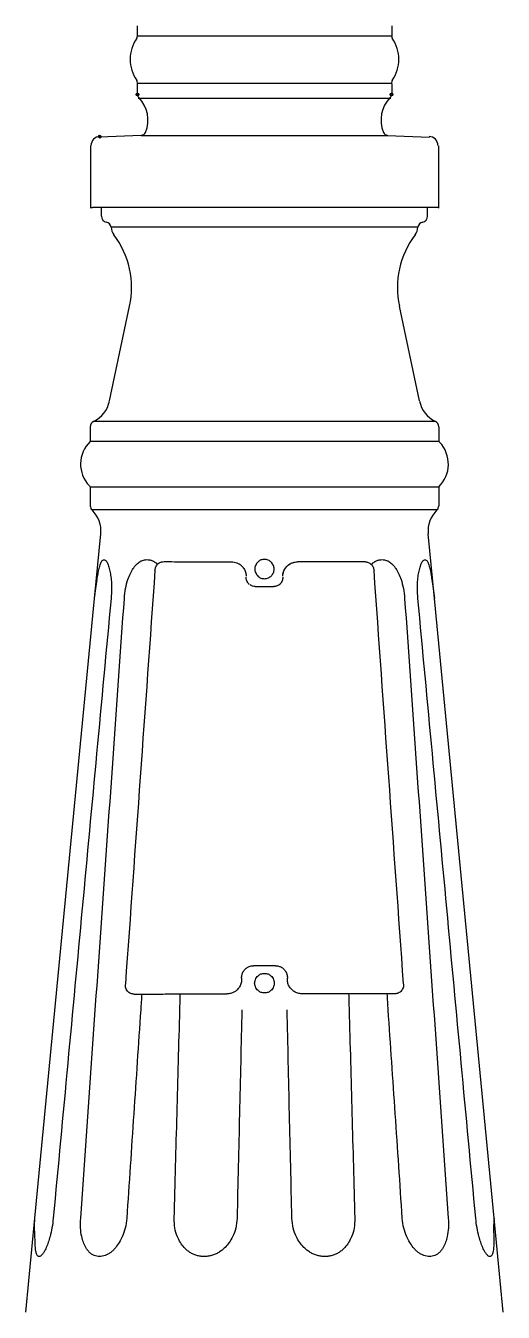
# Model space of a CAD drawing. Extents: x 0 to 163, y 0 to 482.
# Drawn here: x 10.2 to 42.4, y 50.3 to 136.9 of the extents above; entities that cross this region are included whole.
import ezdxf

# ---------------------------------------------------------------- set-up
doc = ezdxf.new("R2010")
doc.units = 0
doc.layers.add('LIVELLO_1', color=160, linetype='Continuous')

# ---------------------------------------------------------------- blocks, each defined once
blk = doc.blocks.new('AI9-BLK1')
at = {"layer": 'LIVELLO_1', "color": 7}
for p, q in [((-63.681, -104.383), (-63.681, -105.093)), ((-46.538, -104.383), (-46.538, -105.093)), ((-46.525, -105.096), (-63.695, -105.096)), ((-46.525, -108.271), (-63.695, -108.271)), ((-63.681, -108.266), (-63.681, -109.04)), ((-46.538, -108.266), (-46.538, -109.04)), ((-63.61, -109.249), (-46.611, -109.249)), ((-66.822, -112.476), (-66.822, -116.65)), ((-63.408, -111.78), (-66.224, -111.881)), ((-62.132, -111.784), (-63.42, -111.784)), ((-48.089, -111.784), (-62.132, -111.784)), ((-46.801, -111.784), (-48.089, -111.784)), ((-46.816, -111.78), (-43.998, -111.881)), ((-43.4, -112.476), (-43.4, -116.65)), ((-66.793, -116.616), (-66.702, -116.616)), ((-55.111, -116.613), (-66.699, -116.613)), ((-66.087, -117.207), (-66.087, -116.613)), ((-44.132, -116.613), (-66.087, -116.613)), ((-43.62, -116.613), (-55.111, -116.613)), ((-44.132, -117.207), (-44.132, -116.613)), ((-43.425, -116.616), (-43.618, -116.616)), ((-44.777, -117.949), (-65.443, -117.949)), ((-65.548, -129.638), (-64.19, -123.263)), ((-44.674, -129.638), (-46.029, -123.263)), ((-66.84, -131.368), (-66.84, -132.353)), ((-43.599, -131.01), (-66.62, -131.01)), ((-43.378, -131.368), (-43.378, -132.353)), ((-43.378, -132.353), (-66.84, -132.353)), ((-66.84, -135.411), (-66.84, -136.687)), ((-66.84, -135.411), (-43.378, -135.411)), ((-43.378, -135.411), (-43.378, -136.687)), ((-43.499, -136.969), (-66.723, -136.969)), ((-66.557, -142.922), (-66.134, -138.577)), ((-43.662, -142.922), (-44.085, -138.577)), ((-51.534, -140.464), (-52.888, -140.464)), ((-48.316, -140.46), (-49.684, -140.46)), ((-55.743, -142.121), (-54.823, -142.121)), ((-54.823, -142.121), (-54.476, -142.121)), ((-70.579, -184.638), (-66.557, -142.922)), ((-39.642, -184.638), (-43.662, -142.922)), ((-54.361, -167.644), (-55.858, -167.644)), ((-46.311, -169.533), (-46.845, -169.533)), ((-71.189, -190.965), (-70.579, -184.638)), ((-39.029, -190.965), (-39.642, -184.638))]:
    blk.add_line(p, q, dxfattribs=at)
for points in [[(-61.87, -140.446), (-61.788, -140.446), (-61.705, -140.446)], [(-49.684, -140.46), (-51.127, -140.464), (-51.534, -140.464)], [(-63.636, -169.559), (-63.507, -169.559), (-63.375, -169.559)], [(-61.084, -169.545), (-61.018, -169.545), (-60.948, -169.545), (-60.866, -169.545), (-60.779, -169.545)], [(-46.845, -169.533), (-49.442, -169.533), (-52.584, -169.533)]]:
    blk.add_lwpolyline(points, dxfattribs=at)
for centre, major_axis, ratio in [((-63.66, -109.006), (0.0928, 0), 0.988003), ((-46.558, -109.006), (0.0928, 0), 0.988003), ((-66.194, -111.846), (-0.0034, -0.0941), 0.985635)]:
    blk.add_ellipse(centre, major_axis=major_axis, ratio=ratio, dxfattribs=at)
for points in [[(-63.713, -105.231), (-64.308, -106.078), (-64.308, -107.206), (-63.713, -108.062)], [(-63.713, -105.231), (-63.676, -105.183), (-63.662, -105.121), (-63.662, -105.057)], [(-46.559, -105.057), (-46.559, -105.121), (-46.538, -105.183), (-46.505, -105.231)], [(-46.505, -108.062), (-45.914, -107.206), (-45.914, -106.078), (-46.505, -105.231)], [(-63.662, -108.232), (-63.662, -108.17), (-63.676, -108.11), (-63.713, -108.062)], [(-46.505, -108.062), (-46.538, -108.11), (-46.559, -108.17), (-46.559, -108.232)], [(-63.662, -109.004), (-63.662, -109.079), (-63.63, -109.155), (-63.578, -109.212)], [(-46.646, -109.212), (-46.59, -109.155), (-46.559, -109.079), (-46.559, -109.004)], [(-63.12, -111.562), (-62.791, -110.758), (-62.967, -109.831), (-63.578, -109.212)], [(-46.646, -109.212), (-47.251, -109.831), (-47.427, -110.758), (-47.099, -111.562)], [(-63.388, -111.745), (-63.265, -111.741), (-63.167, -111.67), (-63.12, -111.562)], [(-47.099, -111.562), (-47.054, -111.67), (-46.946, -111.741), (-46.834, -111.745)], [(-66.195, -111.844), (-66.524, -111.844), (-66.793, -112.112), (-66.793, -112.44)], [(-43.428, -112.44), (-43.428, -112.112), (-43.696, -111.844), (-44.023, -111.844)], [(-66.09, -117.209), (-66.09, -117.397), (-65.951, -117.559), (-65.765, -117.598)], [(-65.443, -117.949), (-65.463, -117.777), (-65.593, -117.63), (-65.765, -117.598)], [(-44.455, -117.598), (-44.627, -117.63), (-44.757, -117.777), (-44.777, -117.949)], [(-44.455, -117.598), (-44.267, -117.559), (-44.132, -117.397), (-44.132, -117.209)], [(-65.443, -117.949), (-65.428, -118.128), (-65.358, -118.306), (-65.252, -118.446)], [(-65.443, -117.949), (-65.428, -118.128), (-65.358, -118.306), (-65.252, -118.446)], [(-64.192, -123.266), (-63.831, -121.579), (-64.218, -119.827), (-65.252, -118.446)], [(-44.967, -118.446), (-46.001, -119.827), (-46.391, -121.579), (-46.029, -123.266)], [(-44.967, -118.446), (-44.862, -118.306), (-44.793, -118.128), (-44.777, -117.949)], [(-66.62, -131.013), (-66.069, -130.74), (-65.677, -130.241), (-65.548, -129.641)], [(-44.674, -129.641), (-44.544, -130.241), (-44.148, -130.74), (-43.599, -131.013)], [(-66.62, -131.013), (-66.756, -131.079), (-66.84, -131.214), (-66.84, -131.37)], [(-43.378, -131.37), (-43.378, -131.214), (-43.465, -131.079), (-43.599, -131.013)], [(-66.84, -136.689), (-66.84, -136.792), (-66.795, -136.895), (-66.723, -136.971)], [(-43.499, -136.971), (-43.421, -136.895), (-43.378, -136.792), (-43.378, -136.689)], [(-66.134, -138.579), (-66.076, -137.981), (-66.291, -137.388), (-66.723, -136.971)], [(-43.499, -136.971), (-43.925, -137.388), (-44.144, -137.981), (-44.085, -138.579)]]:
    blk.add_open_spline(points, degree=3, dxfattribs=at)
for points, knots in [([(-66.84, -132.353), (-67.688, -133.166), (-67.715, -134.506), (-66.904, -135.351), (-66.88, -135.374), (-66.864, -135.397), (-66.84, -135.413)], [0, 0, 0, 0, 1, 1, 1, 2, 2, 2, 2]), ([(-43.378, -135.413), (-42.532, -134.607), (-42.503, -133.26), (-43.318, -132.412), (-43.336, -132.396), (-43.355, -132.376), (-43.378, -132.353)], [0, 0, 0, 0, 1, 1, 1, 2, 2, 2, 2]), ([(-66.557, -142.925), (-66.528, -142.7), (-66.51, -142.475), (-66.472, -142.256), (-66.446, -142.059), (-66.416, -141.861), (-66.383, -141.665), (-66.36, -141.534), (-66.34, -141.401), (-66.318, -141.273), (-66.296, -141.151), (-66.268, -141.028), (-66.244, -140.906), (-66.231, -140.856), (-66.219, -140.803), (-66.202, -140.751), (-66.186, -140.696), (-66.172, -140.643), (-66.155, -140.595), (-66.144, -140.561), (-66.127, -140.524), (-66.113, -140.492), (-66.099, -140.462), (-66.078, -140.428), (-66.056, -140.398), (-66.038, -140.375), (-66.016, -140.359), (-65.991, -140.343), (-65.971, -140.327), (-65.947, -140.32), (-65.921, -140.32), (-65.897, -140.32), (-65.866, -140.327), (-65.846, -140.343), (-65.817, -140.359), (-65.797, -140.375), (-65.778, -140.398), (-65.754, -140.428), (-65.733, -140.462), (-65.714, -140.487), (-65.696, -140.524), (-65.682, -140.561), (-65.665, -140.593), (-65.644, -140.643), (-65.625, -140.696), (-65.609, -140.748), (-65.593, -140.796), (-65.573, -140.856), (-65.559, -140.906), (-65.526, -141.028), (-65.503, -141.147), (-65.485, -141.273), (-65.463, -141.401), (-65.443, -141.534), (-65.428, -141.665), (-65.409, -141.861), (-65.403, -142.059), (-65.405, -142.26), (-65.405, -142.475), (-65.421, -142.7), (-65.44, -142.925)], [0, 0, 0, 0, 1, 1, 1, 2, 2, 2, 3, 3, 3, 4, 4, 4, 5, 5, 5, 6, 6, 6, 7, 7, 7, 8, 8, 8, 9, 9, 9, 10, 10, 10, 11, 11, 11, 12, 12, 12, 13, 13, 13, 14, 14, 14, 15, 15, 15, 16, 16, 16, 17, 17, 17, 18, 18, 18, 19, 19, 19, 20, 20, 20, 20]), ([(-64.546, -142.925), (-64.523, -142.696), (-64.501, -142.466), (-64.46, -142.249), (-64.42, -142.045), (-64.371, -141.843), (-64.302, -141.651), (-64.253, -141.511), (-64.201, -141.381), (-64.138, -141.25), (-64.082, -141.133), (-64.017, -141.014), (-63.943, -140.906), (-63.91, -140.851), (-63.873, -140.796), (-63.831, -140.751), (-63.796, -140.7), (-63.753, -140.657), (-63.702, -140.615), (-63.671, -140.583), (-63.636, -140.556), (-63.596, -140.524), (-63.561, -140.499), (-63.526, -140.476), (-63.489, -140.446)], [0, 0, 0, 0, 1, 1, 1, 2, 2, 2, 3, 3, 3, 4, 4, 4, 5, 5, 5, 6, 6, 6, 7, 7, 7, 8, 8, 8, 8]), ([(-62.484, -141.014), (-62.815, -145.662), (-63.148, -150.305), (-63.48, -154.953), (-63.812, -159.599), (-64.143, -164.239), (-64.478, -168.888)], [0, 0, 0, 0, 1, 1, 1, 2, 2, 2, 2]), ([(-63.489, -140.446), (-63.465, -140.43), (-63.437, -140.416), (-63.413, -140.405), (-63.381, -140.391), (-63.352, -140.375), (-63.319, -140.368), (-63.277, -140.345), (-63.23, -140.334), (-63.184, -140.327), (-63.137, -140.32), (-63.09, -140.313), (-63.041, -140.313), (-62.977, -140.313), (-62.907, -140.32), (-62.838, -140.334), (-62.773, -140.345), (-62.71, -140.37), (-62.647, -140.393), (-62.604, -140.414), (-62.56, -140.437), (-62.522, -140.462), (-62.486, -140.485), (-62.449, -140.51), (-62.414, -140.538), (-62.39, -140.561), (-62.372, -140.572), (-62.353, -140.593), (-62.341, -140.602), (-62.325, -140.615), (-62.314, -140.625)], [0, 0, 0, 0, 1, 1, 1, 2, 2, 2, 3, 3, 3, 4, 4, 4, 5, 5, 5, 6, 6, 6, 7, 7, 7, 8, 8, 8, 9, 9, 9, 10, 10, 10, 10]), ([(-62.484, -141.014), (-62.475, -140.991), (-62.473, -140.964), (-62.466, -140.936), (-62.461, -140.906), (-62.454, -140.879), (-62.449, -140.851)], [0, 0, 0, 0, 1, 1, 1, 2, 2, 2, 2]), ([(-62.449, -140.851), (-62.43, -140.808), (-62.414, -140.771), (-62.39, -140.732), (-62.369, -140.696), (-62.341, -140.657), (-62.314, -140.625)], [0, 0, 0, 0, 1, 1, 1, 2, 2, 2, 2]), ([(-62.314, -140.625), (-62.278, -140.595), (-62.245, -140.563), (-62.208, -140.538), (-62.173, -140.51), (-62.13, -140.499), (-62.088, -140.476)], [0, 0, 0, 0, 1, 1, 1, 2, 2, 2, 2]), ([(-62.088, -140.476), (-62.057, -140.469), (-62.025, -140.464), (-61.992, -140.462), (-61.958, -140.455), (-61.931, -140.453), (-61.895, -140.439)], [0, 0, 0, 0, 1, 1, 1, 2, 2, 2, 2]), ([(-61.705, -140.446), (-61.459, -140.446), (-61.224, -140.453), (-60.978, -140.453), (-60.744, -140.455), (-60.498, -140.455), (-60.259, -140.455), (-60.259, -140.455), (-59.966, -140.455), (-59.966, -140.455), (-59.848, -140.455), (-59.735, -140.455), (-59.623, -140.462), (-59.623, -140.462), (-59.17, -140.462), (-59.17, -140.462), (-59.17, -140.462), (-58.672, -140.462), (-58.672, -140.462)], [0, 0, 0, 0, 1, 1, 1, 2, 2, 2, 3, 3, 3, 4, 4, 4, 5, 5, 5, 6, 6, 6, 6]), ([(-58.672, -140.462), (-58.672, -140.462), (-58.005, -140.462), (-58.005, -140.462), (-57.779, -140.462), (-57.556, -140.462), (-57.333, -140.464)], [0, 0, 0, 0, 1, 1, 1, 2, 2, 2, 2]), ([(-57.329, -140.464), (-57.267, -140.469), (-57.202, -140.469), (-57.141, -140.485), (-57.08, -140.492), (-57.021, -140.51), (-56.965, -140.531), (-56.908, -140.556), (-56.859, -140.583), (-56.808, -140.608), (-56.765, -140.638), (-56.723, -140.666), (-56.684, -140.7), (-56.649, -140.732), (-56.618, -140.767), (-56.59, -140.796), (-56.577, -140.812), (-56.564, -140.819), (-56.555, -140.838), (-56.55, -140.847), (-56.541, -140.856), (-56.535, -140.865), (-56.484, -140.936), (-56.437, -141.009), (-56.409, -141.094), (-56.374, -141.175), (-56.36, -141.264), (-56.344, -141.348)], [0, 0, 0, 0, 1, 1, 1, 2, 2, 2, 3, 3, 3, 4, 4, 4, 5, 5, 5, 6, 6, 6, 7, 7, 7, 8, 8, 8, 9, 9, 9, 9]), ([(-55.111, -140.299), (-55.189, -140.304), (-55.269, -140.313), (-55.346, -140.336), (-55.412, -140.361), (-55.476, -140.405), (-55.532, -140.453), (-55.572, -140.487), (-55.61, -140.531), (-55.637, -140.579), (-55.673, -140.618), (-55.693, -140.666), (-55.715, -140.718), (-55.729, -140.757), (-55.74, -140.794), (-55.749, -140.831), (-55.76, -140.87), (-55.76, -140.906), (-55.76, -140.95), (-55.76, -140.982), (-55.76, -141.023), (-55.749, -141.062), (-55.74, -141.099), (-55.729, -141.138), (-55.717, -141.175), (-55.693, -141.22), (-55.673, -141.273), (-55.637, -141.314), (-55.61, -141.362), (-55.572, -141.404), (-55.532, -141.443), (-55.476, -141.488), (-55.412, -141.534), (-55.346, -141.557), (-55.269, -141.582), (-55.189, -141.589), (-55.111, -141.596)], [0, 0, 0, 0, 1, 1, 1, 2, 2, 2, 3, 3, 3, 4, 4, 4, 5, 5, 5, 6, 6, 6, 7, 7, 7, 8, 8, 8, 9, 9, 9, 10, 10, 10, 11, 11, 11, 12, 12, 12, 12]), ([(-54.861, -140.345), (-54.903, -140.334), (-54.943, -140.32), (-54.983, -140.311), (-55.023, -140.304), (-55.067, -140.299), (-55.111, -140.299)], [0, 0, 0, 0, 1, 1, 1, 2, 2, 2, 2]), ([(-54.835, -141.534), (-54.8, -141.518), (-54.769, -141.497), (-54.739, -141.475), (-54.704, -141.456), (-54.675, -141.429), (-54.648, -141.401), (-54.619, -141.371), (-54.594, -141.346), (-54.572, -141.307), (-54.547, -141.273), (-54.525, -141.239), (-54.511, -141.197), (-54.493, -141.161), (-54.478, -141.117), (-54.476, -141.076), (-54.464, -141.035), (-54.464, -140.991), (-54.464, -140.95), (-54.464, -140.906), (-54.464, -140.865), (-54.476, -140.819), (-54.478, -140.78), (-54.493, -140.739), (-54.511, -140.7), (-54.525, -140.657), (-54.547, -140.618), (-54.572, -140.586), (-54.594, -140.549), (-54.619, -140.515), (-54.654, -140.487), (-54.683, -140.455), (-54.715, -140.43), (-54.753, -140.407), (-54.786, -140.384), (-54.823, -140.368), (-54.861, -140.345)], [0, 0, 0, 0, 1, 1, 1, 2, 2, 2, 3, 3, 3, 4, 4, 4, 5, 5, 5, 6, 6, 6, 7, 7, 7, 8, 8, 8, 9, 9, 9, 10, 10, 10, 11, 11, 11, 12, 12, 12, 12]), ([(-53.876, -141.355), (-53.866, -141.3), (-53.864, -141.254), (-53.847, -141.207), (-53.835, -141.161), (-53.819, -141.108), (-53.801, -141.067)], [0, 0, 0, 0, 1, 1, 1, 2, 2, 2, 2]), ([(-53.869, -141.307), (-53.864, -141.264), (-53.853, -141.22), (-53.84, -141.183), (-53.829, -141.142), (-53.815, -141.103), (-53.801, -141.067)], [0, 0, 0, 0, 1, 1, 1, 2, 2, 2, 2]), ([(-53.801, -141.067), (-53.791, -141.048), (-53.784, -141.023), (-53.773, -141.005), (-53.763, -140.986), (-53.752, -140.968), (-53.739, -140.95), (-53.728, -140.925), (-53.716, -140.906), (-53.699, -140.888), (-53.685, -140.87), (-53.672, -140.851), (-53.656, -140.826)], [0, 0, 0, 0, 1, 1, 1, 2, 2, 2, 3, 3, 3, 4, 4, 4, 4]), ([(-53.801, -141.067), (-53.798, -141.062), (-53.796, -141.062), (-53.796, -141.057), (-53.796, -141.053), (-53.796, -141.053), (-53.793, -141.048), (-53.793, -141.048), (-53.791, -141.044), (-53.791, -141.044), (-53.791, -141.039), (-53.786, -141.039), (-53.784, -141.035), (-53.784, -141.035), (-53.784, -141.023), (-53.784, -141.023), (-53.782, -141.023), (-53.779, -141.018), (-53.779, -141.018), (-53.779, -141.018), (-53.779, -141.014), (-53.777, -141.009), (-53.773, -141.009), (-53.773, -141.005), (-53.773, -141.005), (-53.773, -141.005), (-53.77, -141), (-53.768, -140.996), (-53.768, -140.996), (-53.768, -140.991), (-53.768, -140.991), (-53.766, -140.991), (-53.763, -140.986), (-53.763, -140.986), (-53.763, -140.982), (-53.763, -140.982), (-53.759, -140.977), (-53.759, -140.977), (-53.756, -140.977), (-53.756, -140.973), (-53.756, -140.968), (-53.754, -140.968), (-53.752, -140.968), (-53.752, -140.968), (-53.752, -140.964), (-53.752, -140.964), (-53.748, -140.959), (-53.744, -140.954), (-53.744, -140.954), (-53.744, -140.954), (-53.744, -140.95), (-53.744, -140.95), (-53.739, -140.95), (-53.739, -140.945), (-53.739, -140.945), (-53.739, -140.941), (-53.737, -140.941), (-53.737, -140.941), (-53.737, -140.941), (-53.735, -140.936), (-53.735, -140.936), (-53.73, -140.929), (-53.728, -140.929), (-53.728, -140.925), (-53.728, -140.925), (-53.726, -140.92), (-53.726, -140.92), (-53.723, -140.92), (-53.723, -140.92), (-53.723, -140.915), (-53.723, -140.915), (-53.721, -140.911), (-53.716, -140.911), (-53.716, -140.911), (-53.716, -140.906), (-53.716, -140.906), (-53.714, -140.906), (-53.712, -140.902), (-53.712, -140.902), (-53.712, -140.897), (-53.712, -140.897), (-53.71, -140.897), (-53.71, -140.897), (-53.707, -140.893), (-53.707, -140.893), (-53.707, -140.893), (-53.701, -140.888), (-53.699, -140.888), (-53.699, -140.888), (-53.699, -140.883), (-53.699, -140.883), (-53.697, -140.879), (-53.695, -140.879), (-53.695, -140.879), (-53.695, -140.879), (-53.692, -140.874), (-53.692, -140.874), (-53.692, -140.874), (-53.688, -140.87), (-53.688, -140.87), (-53.688, -140.87), (-53.685, -140.87), (-53.685, -140.865), (-53.685, -140.865), (-53.683, -140.865), (-53.683, -140.865), (-53.683, -140.865), (-53.683, -140.861), (-53.683, -140.861), (-53.683, -140.861), (-53.681, -140.856), (-53.681, -140.856), (-53.681, -140.856), (-53.679, -140.856), (-53.679, -140.856), (-53.679, -140.851), (-53.674, -140.851), (-53.674, -140.851), (-53.674, -140.851), (-53.672, -140.851), (-53.672, -140.851), (-53.672, -140.851), (-53.672, -140.847), (-53.672, -140.847), (-53.672, -140.847), (-53.669, -140.847), (-53.669, -140.842), (-53.669, -140.842), (-53.667, -140.842), (-53.667, -140.842), (-53.667, -140.842), (-53.667, -140.838), (-53.667, -140.838), (-53.667, -140.838), (-53.658, -140.838), (-53.658, -140.838), (-53.658, -140.838), (-53.658, -140.831), (-53.658, -140.831), (-53.658, -140.831), (-53.658, -140.826), (-53.658, -140.826), (-53.658, -140.826), (-53.656, -140.826), (-53.656, -140.826)], [0, 0, 0, 0, 1, 1, 1, 2, 2, 2, 3, 3, 3, 4, 4, 4, 5, 5, 5, 6, 6, 6, 7, 7, 7, 8, 8, 8, 9, 9, 9, 10, 10, 10, 11, 11, 11, 12, 12, 12, 13, 13, 13, 14, 14, 14, 15, 15, 15, 16, 16, 16, 17, 17, 17, 18, 18, 18, 19, 19, 19, 20, 20, 20, 21, 21, 21, 22, 22, 22, 23, 23, 23, 24, 24, 24, 25, 25, 25, 26, 26, 26, 27, 27, 27, 28, 28, 28, 29, 29, 29, 30, 30, 30, 31, 31, 31, 32, 32, 32, 33, 33, 33, 34, 34, 34, 35, 35, 35, 36, 36, 36, 37, 37, 37, 38, 38, 38, 39, 39, 39, 40, 40, 40, 41, 41, 41, 42, 42, 42, 43, 43, 43, 44, 44, 44, 45, 45, 45, 46, 46, 46, 47, 47, 47, 48, 48, 48, 48]), ([(-53.656, -140.826), (-53.65, -140.819), (-53.643, -140.812), (-53.639, -140.808), (-53.632, -140.796), (-53.623, -140.79), (-53.616, -140.78), (-53.603, -140.767), (-53.587, -140.757), (-53.576, -140.744), (-53.564, -140.725), (-53.551, -140.718), (-53.54, -140.709), (-53.524, -140.696), (-53.502, -140.679), (-53.486, -140.666), (-53.47, -140.654), (-53.455, -140.643), (-53.442, -140.632)], [0, 0, 0, 0, 1, 1, 1, 2, 2, 2, 3, 3, 3, 4, 4, 4, 5, 5, 5, 6, 6, 6, 6]), ([(-53.656, -140.826), (-53.652, -140.819), (-53.645, -140.817), (-53.643, -140.808), (-53.639, -140.803), (-53.632, -140.796), (-53.627, -140.794), (-53.623, -140.79), (-53.616, -140.785), (-53.611, -140.78), (-53.609, -140.771), (-53.603, -140.767), (-53.598, -140.767), (-53.594, -140.757), (-53.587, -140.751), (-53.587, -140.751), (-53.582, -140.744), (-53.576, -140.744), (-53.571, -140.739), (-53.569, -140.732), (-53.564, -140.725), (-53.56, -140.723), (-53.551, -140.718), (-53.549, -140.714), (-53.547, -140.714), (-53.54, -140.709), (-53.538, -140.703), (-53.533, -140.7), (-53.526, -140.7), (-53.526, -140.696), (-53.517, -140.691), (-53.517, -140.686), (-53.512, -140.686), (-53.51, -140.679), (-53.502, -140.677), (-53.498, -140.673), (-53.493, -140.673), (-53.491, -140.666), (-53.491, -140.666), (-53.486, -140.666), (-53.486, -140.666), (-53.482, -140.664), (-53.479, -140.657), (-53.479, -140.657), (-53.475, -140.657), (-53.475, -140.657), (-53.47, -140.654), (-53.468, -140.654), (-53.468, -140.654), (-53.463, -140.654), (-53.463, -140.65), (-53.463, -140.65), (-53.463, -140.65), (-53.455, -140.643), (-53.455, -140.643), (-53.455, -140.643), (-53.453, -140.638), (-53.453, -140.638), (-53.453, -140.638), (-53.444, -140.638), (-53.444, -140.638), (-53.444, -140.638), (-53.444, -140.632), (-53.444, -140.632), (-53.444, -140.632), (-53.442, -140.632), (-53.442, -140.632)], [0, 0, 0, 0, 1, 1, 1, 2, 2, 2, 3, 3, 3, 4, 4, 4, 5, 5, 5, 6, 6, 6, 7, 7, 7, 8, 8, 8, 9, 9, 9, 10, 10, 10, 11, 11, 11, 12, 12, 12, 13, 13, 13, 14, 14, 14, 15, 15, 15, 16, 16, 16, 17, 17, 17, 18, 18, 18, 19, 19, 19, 20, 20, 20, 21, 21, 21, 22, 22, 22, 22]), ([(-53.442, -140.632), (-53.397, -140.606), (-53.357, -140.583), (-53.31, -140.561), (-53.264, -140.538), (-53.215, -140.522), (-53.165, -140.501)], [0, 0, 0, 0, 1, 1, 1, 2, 2, 2, 2]), ([(-53.442, -140.632), (-53.428, -140.625), (-53.412, -140.615), (-53.399, -140.606), (-53.383, -140.595), (-53.362, -140.586), (-53.345, -140.579), (-53.318, -140.563), (-53.291, -140.549), (-53.264, -140.538), (-53.231, -140.524), (-53.198, -140.515), (-53.165, -140.501)], [0, 0, 0, 0, 1, 1, 1, 2, 2, 2, 3, 3, 3, 4, 4, 4, 4]), ([(-53.165, -140.501), (-53.123, -140.492), (-53.078, -140.485), (-53.034, -140.476), (-52.987, -140.469), (-52.938, -140.469), (-52.891, -140.464)], [0, 0, 0, 0, 1, 1, 1, 2, 2, 2, 2]), ([(-53.165, -140.501), (-53.148, -140.501), (-53.13, -140.499), (-53.113, -140.487), (-53.092, -140.487), (-53.074, -140.485), (-53.057, -140.478)], [0, 0, 0, 0, 1, 1, 1, 2, 2, 2, 2]), ([(-48.316, -140.462), (-48.286, -140.469), (-48.255, -140.476), (-48.224, -140.478), (-48.19, -140.485), (-48.159, -140.487), (-48.128, -140.499), (-48.087, -140.51), (-48.049, -140.531), (-48.014, -140.556), (-47.978, -140.579), (-47.946, -140.606), (-47.913, -140.632)], [0, 0, 0, 0, 1, 1, 1, 2, 2, 2, 3, 3, 3, 4, 4, 4, 4]), ([(-47.913, -140.632), (-47.901, -140.625), (-47.888, -140.608), (-47.873, -140.595), (-47.85, -140.579), (-47.828, -140.561), (-47.808, -140.538), (-47.772, -140.51), (-47.734, -140.485), (-47.695, -140.462), (-47.655, -140.437), (-47.613, -140.414), (-47.57, -140.393), (-47.512, -140.37), (-47.441, -140.345), (-47.378, -140.334), (-47.313, -140.32), (-47.246, -140.313), (-47.179, -140.313), (-47.129, -140.313), (-47.083, -140.32), (-47.033, -140.327), (-46.986, -140.334), (-46.942, -140.345), (-46.899, -140.368), (-46.869, -140.375), (-46.836, -140.391), (-46.803, -140.405), (-46.783, -140.416), (-46.754, -140.43), (-46.731, -140.446)], [0, 0, 0, 0, 1, 1, 1, 2, 2, 2, 3, 3, 3, 4, 4, 4, 5, 5, 5, 6, 6, 6, 7, 7, 7, 8, 8, 8, 9, 9, 9, 10, 10, 10, 10]), ([(-47.913, -140.632), (-47.884, -140.673), (-47.852, -140.703), (-47.828, -140.744), (-47.805, -140.785), (-47.788, -140.826), (-47.772, -140.87)], [0, 0, 0, 0, 1, 1, 1, 2, 2, 2, 2]), ([(-47.772, -140.87), (-47.765, -140.897), (-47.758, -140.925), (-47.751, -140.954), (-47.749, -140.977), (-47.745, -141.005), (-47.734, -141.035)], [0, 0, 0, 0, 1, 1, 1, 2, 2, 2, 2]), ([(-45.746, -168.862), (-46.076, -164.226), (-46.409, -159.583), (-46.742, -154.948), (-47.071, -150.305), (-47.404, -145.676), (-47.734, -141.035)], [0, 0, 0, 0, 1, 1, 1, 2, 2, 2, 2]), ([(-46.731, -140.446), (-46.693, -140.476), (-46.658, -140.499), (-46.623, -140.524), (-46.585, -140.556), (-46.548, -140.583), (-46.514, -140.615), (-46.467, -140.657), (-46.426, -140.7), (-46.388, -140.751), (-46.346, -140.796), (-46.308, -140.851), (-46.276, -140.906), (-46.203, -141.014), (-46.14, -141.133), (-46.081, -141.25), (-46.022, -141.381), (-45.966, -141.511), (-45.917, -141.651), (-45.851, -141.843), (-45.8, -142.045), (-45.757, -142.249), (-45.72, -142.466), (-45.697, -142.696), (-45.672, -142.925)], [0, 0, 0, 0, 1, 1, 1, 2, 2, 2, 3, 3, 3, 4, 4, 4, 5, 5, 5, 6, 6, 6, 7, 7, 7, 8, 8, 8, 8]), ([(-44.781, -142.925), (-44.797, -142.7), (-44.815, -142.475), (-44.815, -142.26), (-44.815, -142.059), (-44.81, -141.861), (-44.786, -141.665), (-44.777, -141.534), (-44.757, -141.401), (-44.737, -141.273), (-44.716, -141.147), (-44.692, -141.028), (-44.659, -140.906), (-44.645, -140.856), (-44.629, -140.796), (-44.612, -140.748), (-44.596, -140.696), (-44.573, -140.643), (-44.554, -140.593), (-44.54, -140.561), (-44.521, -140.524), (-44.504, -140.487), (-44.486, -140.462), (-44.468, -140.428), (-44.444, -140.398), (-44.421, -140.375), (-44.399, -140.359), (-44.376, -140.343), (-44.352, -140.327), (-44.327, -140.32), (-44.303, -140.32), (-44.273, -140.32), (-44.247, -140.327), (-44.226, -140.343), (-44.2, -140.359), (-44.179, -140.375), (-44.16, -140.398), (-44.137, -140.428), (-44.119, -140.462), (-44.103, -140.492), (-44.09, -140.524), (-44.076, -140.561), (-44.063, -140.595), (-44.047, -140.643), (-44.031, -140.696), (-44.019, -140.751), (-44.003, -140.803), (-43.989, -140.856), (-43.974, -140.906), (-43.949, -141.028), (-43.92, -141.151), (-43.904, -141.273), (-43.878, -141.401), (-43.86, -141.534), (-43.837, -141.665), (-43.803, -141.861), (-43.775, -142.059), (-43.745, -142.256), (-43.714, -142.475), (-43.691, -142.7), (-43.662, -142.925)], [0, 0, 0, 0, 1, 1, 1, 2, 2, 2, 3, 3, 3, 4, 4, 4, 5, 5, 5, 6, 6, 6, 7, 7, 7, 8, 8, 8, 9, 9, 9, 10, 10, 10, 11, 11, 11, 12, 12, 12, 13, 13, 13, 14, 14, 14, 15, 15, 15, 16, 16, 16, 17, 17, 17, 18, 18, 18, 19, 19, 19, 20, 20, 20, 20]), ([(-56.351, -141.307), (-56.351, -141.325), (-56.351, -141.348), (-56.344, -141.371), (-56.344, -141.371), (-56.344, -141.433), (-56.344, -141.433)], [0, 0, 0, 0, 1, 1, 1, 2, 2, 2, 2]), ([(-56.306, -141.736), (-56.315, -141.697), (-56.327, -141.66), (-56.336, -141.619), (-56.338, -141.58), (-56.338, -141.543), (-56.338, -141.497)], [0, 0, 0, 0, 1, 1, 1, 2, 2, 2, 2]), ([(-56.25, -141.843), (-56.259, -141.825), (-56.266, -141.807), (-56.277, -141.784), (-56.284, -141.772), (-56.295, -141.754), (-56.306, -141.736)], [0, 0, 0, 0, 1, 1, 1, 2, 2, 2, 2]), ([(-56.123, -141.988), (-56.147, -141.965), (-56.17, -141.942), (-56.193, -141.923), (-56.212, -141.893), (-56.231, -141.871), (-56.25, -141.843)], [0, 0, 0, 0, 1, 1, 1, 2, 2, 2, 2]), ([(-55.111, -141.596), (-55.065, -141.593), (-55.015, -141.589), (-54.968, -141.582), (-54.927, -141.571), (-54.882, -141.557), (-54.835, -141.534)], [0, 0, 0, 0, 1, 1, 1, 2, 2, 2, 2]), ([(-54.099, -141.988), (-54.106, -141.992), (-54.117, -142.001), (-54.126, -142.006), (-54.138, -142.022), (-54.16, -142.031), (-54.173, -142.04), (-54.197, -142.054), (-54.223, -142.068), (-54.254, -142.077), (-54.288, -142.091), (-54.321, -142.1), (-54.357, -142.111)], [0, 0, 0, 0, 1, 1, 1, 2, 2, 2, 3, 3, 3, 4, 4, 4, 4]), ([(-53.969, -141.843), (-53.988, -141.871), (-54.007, -141.893), (-54.028, -141.923), (-54.052, -141.942), (-54.075, -141.965), (-54.099, -141.988)], [0, 0, 0, 0, 1, 1, 1, 2, 2, 2, 2]), ([(-53.913, -141.736), (-53.925, -141.754), (-53.934, -141.772), (-53.941, -141.79), (-53.951, -141.807), (-53.96, -141.825), (-53.969, -141.843)], [0, 0, 0, 0, 1, 1, 1, 2, 2, 2, 2]), ([(-53.878, -141.497), (-53.878, -141.543), (-53.88, -141.58), (-53.887, -141.619), (-53.892, -141.66), (-53.904, -141.697), (-53.913, -141.736)], [0, 0, 0, 0, 1, 1, 1, 2, 2, 2, 2]), ([(-53.876, -141.433), (-53.876, -141.415), (-53.871, -141.392), (-53.871, -141.371), (-53.869, -141.348), (-53.869, -141.332), (-53.869, -141.307)], [0, 0, 0, 0, 1, 1, 1, 2, 2, 2, 2]), ([(-55.743, -142.121), (-55.801, -142.116), (-55.865, -142.111), (-55.919, -142.091), (-55.977, -142.077), (-56.031, -142.045), (-56.085, -142.013)], [0, 0, 0, 0, 1, 1, 1, 2, 2, 2, 2]), ([(-54.357, -142.111), (-54.375, -142.111), (-54.394, -142.111), (-54.417, -142.116), (-54.433, -142.121), (-54.457, -142.121), (-54.476, -142.121)], [0, 0, 0, 0, 1, 1, 1, 2, 2, 2, 2]), ([(-65.44, -142.925), (-66.09, -149.874), (-66.737, -156.825), (-67.384, -163.779), (-68.034, -170.734), (-68.686, -177.686), (-69.333, -184.641)], [0, 0, 0, 0, 1, 1, 1, 2, 2, 2, 2]), ([(-67.488, -184.641), (-66.998, -177.686), (-66.512, -170.734), (-66.02, -163.779), (-65.526, -156.825), (-65.038, -149.874), (-64.546, -142.925)], [0, 0, 0, 0, 1, 1, 1, 2, 2, 2, 2]), ([(-45.672, -142.925), (-45.18, -149.874), (-44.688, -156.825), (-44.2, -163.779), (-43.707, -170.734), (-43.224, -177.686), (-42.731, -184.641)], [0, 0, 0, 0, 1, 1, 1, 2, 2, 2, 2]), ([(-40.883, -184.641), (-41.536, -177.686), (-42.183, -170.734), (-42.832, -163.779), (-43.482, -156.825), (-44.132, -149.874), (-44.781, -142.925)], [0, 0, 0, 0, 1, 1, 1, 2, 2, 2, 2]), ([(-56.575, -168.095), (-56.564, -168.081), (-56.561, -168.067), (-56.555, -168.053), (-56.541, -168.04), (-56.535, -168.026), (-56.526, -168.012), (-56.515, -167.992), (-56.501, -167.969), (-56.484, -167.955), (-56.47, -167.937), (-56.456, -167.923), (-56.442, -167.902), (-56.423, -167.882), (-56.409, -167.866), (-56.385, -167.847), (-56.367, -167.829), (-56.344, -167.813), (-56.327, -167.799), (-56.297, -167.781), (-56.266, -167.758), (-56.237, -167.742), (-56.203, -167.726), (-56.172, -167.71), (-56.139, -167.694), (-56.098, -167.68), (-56.053, -167.669), (-56.006, -167.657), (-55.959, -167.655), (-55.912, -167.648), (-55.858, -167.646)], [0, 0, 0, 0, 1, 1, 1, 2, 2, 2, 3, 3, 3, 4, 4, 4, 5, 5, 5, 6, 6, 6, 7, 7, 7, 8, 8, 8, 9, 9, 9, 10, 10, 10, 10]), ([(-54.361, -167.646), (-54.361, -167.646), (-54.314, -167.646), (-54.314, -167.646), (-54.296, -167.648), (-54.279, -167.655), (-54.265, -167.655)], [0, 0, 0, 0, 1, 1, 1, 2, 2, 2, 2]), ([(-54.265, -167.655), (-54.223, -167.657), (-54.193, -167.664), (-54.16, -167.671), (-54.124, -167.68), (-54.091, -167.692), (-54.063, -167.703), (-54.033, -167.717), (-54.007, -167.728), (-53.976, -167.742), (-53.951, -167.758), (-53.925, -167.776), (-53.9, -167.795), (-53.878, -167.809), (-53.857, -167.829), (-53.835, -167.843), (-53.815, -167.866), (-53.796, -167.88), (-53.779, -167.898), (-53.763, -167.918), (-53.748, -167.937), (-53.735, -167.955), (-53.721, -167.969), (-53.707, -167.992), (-53.695, -168.012), (-53.683, -168.026), (-53.679, -168.04), (-53.667, -168.053), (-53.658, -168.067), (-53.652, -168.081), (-53.643, -168.095)], [0, 0, 0, 0, 1, 1, 1, 2, 2, 2, 3, 3, 3, 4, 4, 4, 5, 5, 5, 6, 6, 6, 7, 7, 7, 8, 8, 8, 9, 9, 9, 10, 10, 10, 10]), ([(-56.649, -168.487), (-56.649, -168.587), (-56.649, -168.693), (-56.676, -168.798), (-56.695, -168.888), (-56.736, -168.974), (-56.787, -169.055), (-56.819, -169.112), (-56.855, -169.158), (-56.902, -169.206), (-56.937, -169.247), (-56.977, -169.291), (-57.021, -169.323), (-57.045, -169.341), (-57.07, -169.359), (-57.094, -169.373), (-57.117, -169.389), (-57.141, -169.405), (-57.164, -169.419)], [0, 0, 0, 0, 1, 1, 1, 2, 2, 2, 3, 3, 3, 4, 4, 4, 5, 5, 5, 6, 6, 6, 6]), ([(-56.649, -168.487), (-56.649, -168.441), (-56.649, -168.392), (-56.646, -168.347), (-56.642, -168.303), (-56.634, -168.26), (-56.622, -168.223), (-56.613, -168.193), (-56.606, -168.175), (-56.597, -168.148), (-56.59, -168.134), (-56.582, -168.115), (-56.575, -168.095)], [0, 0, 0, 0, 1, 1, 1, 2, 2, 2, 3, 3, 3, 4, 4, 4, 4]), ([(-55.111, -169.478), (-55.028, -169.467), (-54.95, -169.465), (-54.872, -169.435), (-54.8, -169.407), (-54.739, -169.368), (-54.683, -169.318), (-54.641, -169.281), (-54.605, -169.238), (-54.572, -169.197), (-54.54, -169.149), (-54.514, -169.098), (-54.493, -169.05), (-54.478, -169.013), (-54.469, -168.97), (-54.457, -168.933), (-54.453, -168.894), (-54.448, -168.858), (-54.448, -168.816), (-54.448, -168.775), (-54.453, -168.741), (-54.46, -168.704), (-54.469, -168.658), (-54.478, -168.622), (-54.493, -168.583), (-54.514, -168.535), (-54.542, -168.487), (-54.572, -168.441), (-54.605, -168.392), (-54.643, -168.349), (-54.683, -168.317), (-54.739, -168.264), (-54.8, -168.223), (-54.872, -168.198), (-54.95, -168.175), (-55.028, -168.166), (-55.111, -168.157), (-55.194, -168.166), (-55.269, -168.175), (-55.346, -168.198), (-55.417, -168.223), (-55.48, -168.264), (-55.536, -168.317), (-55.579, -168.349), (-55.617, -168.392), (-55.649, -168.441), (-55.677, -168.487), (-55.705, -168.535), (-55.724, -168.583), (-55.74, -168.622), (-55.749, -168.658), (-55.76, -168.704), (-55.771, -168.741), (-55.774, -168.775), (-55.774, -168.816), (-55.774, -168.858), (-55.771, -168.894), (-55.76, -168.933), (-55.749, -168.97), (-55.74, -169.013), (-55.726, -169.05), (-55.705, -169.098), (-55.677, -169.149), (-55.649, -169.197), (-55.617, -169.238), (-55.579, -169.281), (-55.536, -169.318), (-55.48, -169.368), (-55.417, -169.407), (-55.346, -169.435), (-55.269, -169.465), (-55.194, -169.467), (-55.111, -169.478)], [0, 0, 0, 0, 1, 1, 1, 2, 2, 2, 3, 3, 3, 4, 4, 4, 5, 5, 5, 6, 6, 6, 7, 7, 7, 8, 8, 8, 9, 9, 9, 10, 10, 10, 11, 11, 11, 12, 12, 12, 13, 13, 13, 14, 14, 14, 15, 15, 15, 16, 16, 16, 17, 17, 17, 18, 18, 18, 19, 19, 19, 20, 20, 20, 21, 21, 21, 22, 22, 22, 23, 23, 23, 24, 24, 24, 24]), ([(-53.643, -168.095), (-53.639, -168.115), (-53.632, -168.134), (-53.623, -168.148), (-53.616, -168.175), (-53.609, -168.193), (-53.598, -168.219), (-53.587, -168.26), (-53.576, -168.303), (-53.573, -168.347), (-53.571, -168.392), (-53.571, -168.441), (-53.571, -168.487)], [0, 0, 0, 0, 1, 1, 1, 2, 2, 2, 3, 3, 3, 4, 4, 4, 4]), ([(-52.584, -169.536), (-52.682, -169.529), (-52.781, -169.522), (-52.867, -169.499), (-52.951, -169.476), (-53.032, -169.435), (-53.101, -169.389), (-53.175, -169.336), (-53.242, -169.286), (-53.298, -169.224), (-53.359, -169.162), (-53.408, -169.094), (-53.453, -169.018), (-53.498, -168.942), (-53.529, -168.858), (-53.549, -168.775), (-53.571, -168.681), (-53.571, -168.583), (-53.571, -168.487)], [0, 0, 0, 0, 1, 1, 1, 2, 2, 2, 3, 3, 3, 4, 4, 4, 5, 5, 5, 6, 6, 6, 6]), ([(-64.467, -169.084), (-64.467, -169.055), (-64.467, -169.027), (-64.474, -168.995), (-64.474, -168.965), (-64.476, -168.938), (-64.478, -168.906)], [0, 0, 0, 0, 1, 1, 1, 2, 2, 2, 2]), ([(-64.113, -169.522), (-64.201, -169.467), (-64.286, -169.419), (-64.342, -169.345), (-64.403, -169.274), (-64.431, -169.176), (-64.467, -169.084)], [0, 0, 0, 0, 1, 1, 1, 2, 2, 2, 2]), ([(-63.903, -169.561), (-63.941, -169.559), (-63.974, -169.547), (-64.008, -169.545), (-64.042, -169.536), (-64.08, -169.529), (-64.113, -169.522)], [0, 0, 0, 0, 1, 1, 1, 2, 2, 2, 2]), ([(-63.876, -169.561), (-63.838, -169.561), (-63.796, -169.561), (-63.755, -169.559), (-63.755, -169.559), (-63.636, -169.559), (-63.636, -169.559)], [0, 0, 0, 0, 1, 1, 1, 2, 2, 2, 2]), ([(-63.375, -169.559), (-63.388, -169.733), (-63.399, -169.905), (-63.408, -170.081), (-63.42, -170.253), (-63.432, -170.422), (-63.444, -170.603)], [0, 0, 0, 0, 1, 1, 1, 2, 2, 2, 2]), ([(-63.375, -169.559), (-62.992, -169.552), (-62.611, -169.547), (-62.229, -169.547), (-61.848, -169.547), (-61.464, -169.545), (-61.084, -169.545)], [0, 0, 0, 0, 1, 1, 1, 2, 2, 2, 2]), ([(-60.805, -170.603), (-60.805, -170.422), (-60.8, -170.248), (-60.791, -170.072), (-60.789, -169.898), (-60.786, -169.717), (-60.779, -169.545)], [0, 0, 0, 0, 1, 1, 1, 2, 2, 2, 2]), ([(-60.779, -169.545), (-60.256, -169.545), (-59.731, -169.538), (-59.207, -169.538), (-58.682, -169.536), (-58.161, -169.536), (-57.636, -169.536)], [0, 0, 0, 0, 1, 1, 1, 2, 2, 2, 2]), ([(-57.164, -169.419), (-57.237, -169.451), (-57.312, -169.49), (-57.39, -169.506), (-57.47, -169.524), (-57.551, -169.529), (-57.636, -169.536)], [0, 0, 0, 0, 1, 1, 1, 2, 2, 2, 2]), ([(-49.442, -169.536), (-49.435, -169.714), (-49.43, -169.893), (-49.428, -170.072), (-49.421, -170.248), (-49.417, -170.422), (-49.412, -170.603)], [0, 0, 0, 0, 1, 1, 1, 2, 2, 2, 2]), ([(-46.778, -170.603), (-46.789, -170.422), (-46.801, -170.244), (-46.813, -170.072), (-46.822, -169.893), (-46.834, -169.714), (-46.845, -169.536)], [0, 0, 0, 0, 1, 1, 1, 2, 2, 2, 2]), ([(-46.107, -169.492), (-46.14, -169.501), (-46.17, -169.506), (-46.21, -169.515), (-46.241, -169.522), (-46.281, -169.529), (-46.311, -169.536)], [0, 0, 0, 0, 1, 1, 1, 2, 2, 2, 2]), ([(-45.744, -168.881), (-45.746, -168.91), (-45.746, -168.942), (-45.746, -168.97), (-45.755, -169), (-45.755, -169.032), (-45.757, -169.059), (-45.788, -169.153), (-45.818, -169.247), (-45.879, -169.318), (-45.936, -169.394), (-46.022, -169.444), (-46.107, -169.492)], [0, 0, 0, 0, 1, 1, 1, 2, 2, 2, 3, 3, 3, 4, 4, 4, 4]), ([(-63.444, -170.603), (-63.603, -172.937), (-63.758, -175.281), (-63.915, -177.617), (-64.073, -179.961), (-64.227, -182.302), (-64.389, -184.641)], [0, 0, 0, 0, 1, 1, 1, 2, 2, 2, 2]), ([(-61.19, -184.641), (-61.128, -182.302), (-61.063, -179.961), (-61, -177.617), (-60.933, -175.281), (-60.873, -172.944), (-60.805, -170.603)], [0, 0, 0, 0, 1, 1, 1, 2, 2, 2, 2]), ([(-56.634, -170.603), (-56.684, -172.944), (-56.74, -175.281), (-56.794, -177.624), (-56.848, -179.961), (-56.904, -182.302), (-56.956, -184.641)], [0, 0, 0, 0, 1, 1, 1, 2, 2, 2, 2]), ([(-53.264, -184.641), (-53.316, -182.302), (-53.372, -179.961), (-53.428, -177.624), (-53.479, -175.281), (-53.533, -172.944), (-53.587, -170.603)], [0, 0, 0, 0, 1, 1, 1, 2, 2, 2, 2]), ([(-49.412, -170.603), (-49.348, -172.944), (-49.285, -175.281), (-49.22, -177.617), (-49.156, -179.961), (-49.095, -182.302), (-49.032, -184.641)], [0, 0, 0, 0, 1, 1, 1, 2, 2, 2, 2]), ([(-45.829, -184.641), (-45.988, -182.302), (-46.142, -179.961), (-46.304, -177.617), (-46.461, -175.281), (-46.619, -172.937), (-46.778, -170.603)], [0, 0, 0, 0, 1, 1, 1, 2, 2, 2, 2]), ([(-69.333, -184.641), (-69.362, -184.856), (-69.383, -185.076), (-69.42, -185.291), (-69.454, -185.486), (-69.496, -185.678), (-69.55, -185.866), (-69.588, -185.999), (-69.624, -186.125), (-69.667, -186.251), (-69.707, -186.368), (-69.751, -186.489), (-69.805, -186.606), (-69.832, -186.661), (-69.857, -186.716), (-69.885, -186.773), (-69.908, -186.826), (-69.941, -186.881), (-69.971, -186.934), (-69.993, -186.966), (-70.016, -187), (-70.04, -187.037), (-70.068, -187.067), (-70.092, -187.099), (-70.125, -187.126), (-70.148, -187.149), (-70.172, -187.17), (-70.202, -187.188), (-70.23, -187.202), (-70.255, -187.211), (-70.289, -187.211), (-70.314, -187.211), (-70.34, -187.202), (-70.361, -187.188), (-70.387, -187.174), (-70.408, -187.149), (-70.425, -187.126), (-70.445, -187.099), (-70.459, -187.067), (-70.472, -187.028), (-70.483, -186.996), (-70.493, -186.956), (-70.495, -186.924), (-70.506, -186.867), (-70.516, -186.817), (-70.523, -186.762), (-70.53, -186.714), (-70.537, -186.661), (-70.539, -186.606), (-70.548, -186.489), (-70.553, -186.363), (-70.555, -186.246), (-70.558, -186.121), (-70.566, -185.988), (-70.568, -185.855), (-70.577, -185.667), (-70.593, -185.477), (-70.596, -185.278), (-70.598, -185.067), (-70.586, -184.856), (-70.579, -184.641)], [0, 0, 0, 0, 1, 1, 1, 2, 2, 2, 3, 3, 3, 4, 4, 4, 5, 5, 5, 6, 6, 6, 7, 7, 7, 8, 8, 8, 9, 9, 9, 10, 10, 10, 11, 11, 11, 12, 12, 12, 13, 13, 13, 14, 14, 14, 15, 15, 15, 16, 16, 16, 17, 17, 17, 18, 18, 18, 19, 19, 19, 20, 20, 20, 20]), ([(-64.389, -184.641), (-64.413, -184.865), (-64.438, -185.085), (-64.49, -185.3), (-64.534, -185.5), (-64.603, -185.699), (-64.687, -185.88), (-64.743, -186.013), (-64.814, -186.139), (-64.888, -186.26), (-64.959, -186.379), (-65.042, -186.492), (-65.128, -186.599), (-65.179, -186.661), (-65.228, -186.723), (-65.286, -186.78), (-65.344, -186.833), (-65.405, -186.888), (-65.465, -186.934), (-65.524, -186.975), (-65.583, -187.014), (-65.649, -187.05), (-65.71, -187.089), (-65.778, -187.121), (-65.846, -187.144), (-65.906, -187.17), (-65.971, -187.183), (-66.031, -187.197), (-66.092, -187.211), (-66.157, -187.215), (-66.221, -187.215), (-66.28, -187.215), (-66.343, -187.211), (-66.401, -187.197), (-66.461, -187.188), (-66.522, -187.17), (-66.58, -187.144), (-66.638, -187.121), (-66.692, -187.089), (-66.748, -187.05), (-66.797, -187.018), (-66.85, -186.975), (-66.896, -186.934), (-66.946, -186.888), (-66.99, -186.831), (-67.032, -186.78), (-67.072, -186.723), (-67.11, -186.661), (-67.146, -186.599), (-67.206, -186.492), (-67.256, -186.372), (-67.3, -186.251), (-67.347, -186.125), (-67.384, -185.999), (-67.415, -185.866), (-67.457, -185.674), (-67.486, -185.479), (-67.493, -185.287), (-67.504, -185.071), (-67.497, -184.856), (-67.488, -184.641)], [0, 0, 0, 0, 1, 1, 1, 2, 2, 2, 3, 3, 3, 4, 4, 4, 5, 5, 5, 6, 6, 6, 7, 7, 7, 8, 8, 8, 9, 9, 9, 10, 10, 10, 11, 11, 11, 12, 12, 12, 13, 13, 13, 14, 14, 14, 15, 15, 15, 16, 16, 16, 17, 17, 17, 18, 18, 18, 19, 19, 19, 20, 20, 20, 20]), ([(-56.956, -184.641), (-56.974, -184.865), (-56.989, -185.089), (-57.045, -185.312), (-57.09, -185.511), (-57.162, -185.703), (-57.256, -185.885), (-57.324, -186.022), (-57.401, -186.148), (-57.49, -186.269), (-57.575, -186.388), (-57.669, -186.499), (-57.768, -186.599), (-57.833, -186.661), (-57.898, -186.725), (-57.967, -186.785), (-58.039, -186.84), (-58.115, -186.888), (-58.191, -186.938), (-58.267, -186.982), (-58.344, -187.023), (-58.426, -187.055), (-58.506, -187.094), (-58.588, -187.121), (-58.675, -187.144), (-58.757, -187.17), (-58.84, -187.188), (-58.925, -187.197), (-59.008, -187.211), (-59.093, -187.215), (-59.177, -187.215), (-59.261, -187.215), (-59.343, -187.211), (-59.424, -187.197), (-59.507, -187.188), (-59.59, -187.17), (-59.672, -187.144), (-59.754, -187.121), (-59.831, -187.094), (-59.912, -187.055), (-59.988, -187.023), (-60.059, -186.982), (-60.132, -186.938), (-60.205, -186.888), (-60.272, -186.84), (-60.34, -186.785), (-60.404, -186.725), (-60.465, -186.661), (-60.521, -186.599), (-60.615, -186.499), (-60.697, -186.384), (-60.774, -186.265), (-60.85, -186.143), (-60.917, -186.013), (-60.973, -185.88), (-61.054, -185.699), (-61.112, -185.5), (-61.143, -185.3), (-61.181, -185.081), (-61.183, -184.865), (-61.19, -184.641)], [0, 0, 0, 0, 1, 1, 1, 2, 2, 2, 3, 3, 3, 4, 4, 4, 5, 5, 5, 6, 6, 6, 7, 7, 7, 8, 8, 8, 9, 9, 9, 10, 10, 10, 11, 11, 11, 12, 12, 12, 13, 13, 13, 14, 14, 14, 15, 15, 15, 16, 16, 16, 17, 17, 17, 18, 18, 18, 19, 19, 19, 20, 20, 20, 20]), ([(-49.032, -184.641), (-49.036, -184.865), (-49.039, -185.081), (-49.074, -185.3), (-49.106, -185.5), (-49.168, -185.699), (-49.247, -185.88), (-49.301, -186.013), (-49.372, -186.143), (-49.447, -186.265), (-49.52, -186.384), (-49.605, -186.499), (-49.698, -186.599), (-49.757, -186.661), (-49.815, -186.725), (-49.878, -186.785), (-49.945, -186.84), (-50.015, -186.888), (-50.09, -186.938), (-50.155, -186.982), (-50.23, -187.023), (-50.308, -187.055), (-50.386, -187.094), (-50.465, -187.121), (-50.55, -187.144), (-50.632, -187.17), (-50.711, -187.188), (-50.796, -187.197), (-50.874, -187.211), (-50.957, -187.215), (-51.042, -187.215), (-51.127, -187.215), (-51.214, -187.211), (-51.295, -187.197), (-51.378, -187.188), (-51.462, -187.17), (-51.539, -187.144), (-51.631, -187.121), (-51.713, -187.094), (-51.794, -187.055), (-51.875, -187.023), (-51.955, -186.982), (-52.027, -186.938), (-52.105, -186.888), (-52.182, -186.84), (-52.253, -186.785), (-52.323, -186.725), (-52.387, -186.661), (-52.452, -186.599), (-52.553, -186.499), (-52.647, -186.388), (-52.727, -186.269), (-52.817, -186.148), (-52.898, -186.022), (-52.963, -185.885), (-53.057, -185.703), (-53.13, -185.511), (-53.177, -185.312), (-53.228, -185.089), (-53.244, -184.865), (-53.264, -184.641)], [0, 0, 0, 0, 1, 1, 1, 2, 2, 2, 3, 3, 3, 4, 4, 4, 5, 5, 5, 6, 6, 6, 7, 7, 7, 8, 8, 8, 9, 9, 9, 10, 10, 10, 11, 11, 11, 12, 12, 12, 13, 13, 13, 14, 14, 14, 15, 15, 15, 16, 16, 16, 17, 17, 17, 18, 18, 18, 19, 19, 19, 20, 20, 20, 20]), ([(-42.731, -184.641), (-42.724, -184.856), (-42.718, -185.071), (-42.729, -185.287), (-42.736, -185.479), (-42.762, -185.674), (-42.803, -185.866), (-42.834, -185.999), (-42.872, -186.125), (-42.919, -186.251), (-42.962, -186.372), (-43.015, -186.492), (-43.074, -186.599), (-43.109, -186.661), (-43.149, -186.723), (-43.186, -186.78), (-43.226, -186.831), (-43.271, -186.888), (-43.325, -186.934), (-43.367, -186.975), (-43.421, -187.018), (-43.47, -187.05), (-43.526, -187.089), (-43.582, -187.121), (-43.64, -187.144), (-43.696, -187.17), (-43.761, -187.188), (-43.815, -187.197), (-43.878, -187.211), (-43.94, -187.215), (-43.996, -187.215), (-44.063, -187.215), (-44.128, -187.211), (-44.188, -187.197), (-44.249, -187.183), (-44.314, -187.17), (-44.376, -187.144), (-44.444, -187.121), (-44.507, -187.089), (-44.573, -187.05), (-44.636, -187.014), (-44.694, -186.975), (-44.751, -186.934), (-44.815, -186.888), (-44.875, -186.833), (-44.931, -186.78), (-44.988, -186.723), (-45.039, -186.661), (-45.093, -186.599), (-45.178, -186.492), (-45.258, -186.379), (-45.33, -186.26), (-45.406, -186.139), (-45.473, -186.013), (-45.532, -185.88), (-45.617, -185.699), (-45.684, -185.5), (-45.731, -185.3), (-45.78, -185.085), (-45.804, -184.865), (-45.829, -184.641)], [0, 0, 0, 0, 1, 1, 1, 2, 2, 2, 3, 3, 3, 4, 4, 4, 5, 5, 5, 6, 6, 6, 7, 7, 7, 8, 8, 8, 9, 9, 9, 10, 10, 10, 11, 11, 11, 12, 12, 12, 13, 13, 13, 14, 14, 14, 15, 15, 15, 16, 16, 16, 17, 17, 17, 18, 18, 18, 19, 19, 19, 20, 20, 20, 20]), ([(-39.642, -184.641), (-39.663, -184.856), (-39.682, -185.067), (-39.682, -185.282), (-39.691, -185.477), (-39.678, -185.667), (-39.668, -185.855), (-39.668, -185.988), (-39.665, -186.121), (-39.668, -186.246), (-39.668, -186.363), (-39.67, -186.489), (-39.682, -186.606), (-39.682, -186.661), (-39.691, -186.714), (-39.694, -186.762), (-39.705, -186.817), (-39.712, -186.867), (-39.724, -186.924), (-39.729, -186.956), (-39.736, -186.996), (-39.748, -187.028), (-39.761, -187.067), (-39.776, -187.099), (-39.797, -187.126), (-39.813, -187.149), (-39.832, -187.174), (-39.86, -187.188), (-39.882, -187.202), (-39.907, -187.211), (-39.933, -187.211), (-39.961, -187.211), (-39.994, -187.202), (-40.017, -187.188), (-40.045, -187.17), (-40.076, -187.149), (-40.095, -187.126), (-40.126, -187.099), (-40.151, -187.067), (-40.177, -187.037), (-40.205, -187), (-40.229, -186.966), (-40.247, -186.934), (-40.278, -186.881), (-40.305, -186.826), (-40.336, -186.773), (-40.365, -186.716), (-40.388, -186.661), (-40.416, -186.606), (-40.464, -186.489), (-40.511, -186.368), (-40.552, -186.251), (-40.594, -186.125), (-40.632, -185.999), (-40.667, -185.866), (-40.723, -185.678), (-40.764, -185.486), (-40.798, -185.291), (-40.836, -185.076), (-40.857, -184.856), (-40.883, -184.641)], [0, 0, 0, 0, 1, 1, 1, 2, 2, 2, 3, 3, 3, 4, 4, 4, 5, 5, 5, 6, 6, 6, 7, 7, 7, 8, 8, 8, 9, 9, 9, 10, 10, 10, 11, 11, 11, 12, 12, 12, 13, 13, 13, 14, 14, 14, 15, 15, 15, 16, 16, 16, 17, 17, 17, 18, 18, 18, 19, 19, 19, 20, 20, 20, 20])]:
    blk.add_open_spline(points, degree=3, knots=knots, dxfattribs=at)

msp = doc.modelspace()

# ---------------------------------------------------------------- block references
at = {"layer": 'LIVELLO_1', "color": 7}
msp.add_blockref('AI9-BLK1', (81.435167, 241.301034), dxfattribs=at)

doc.saveas('drawing.dxf')
